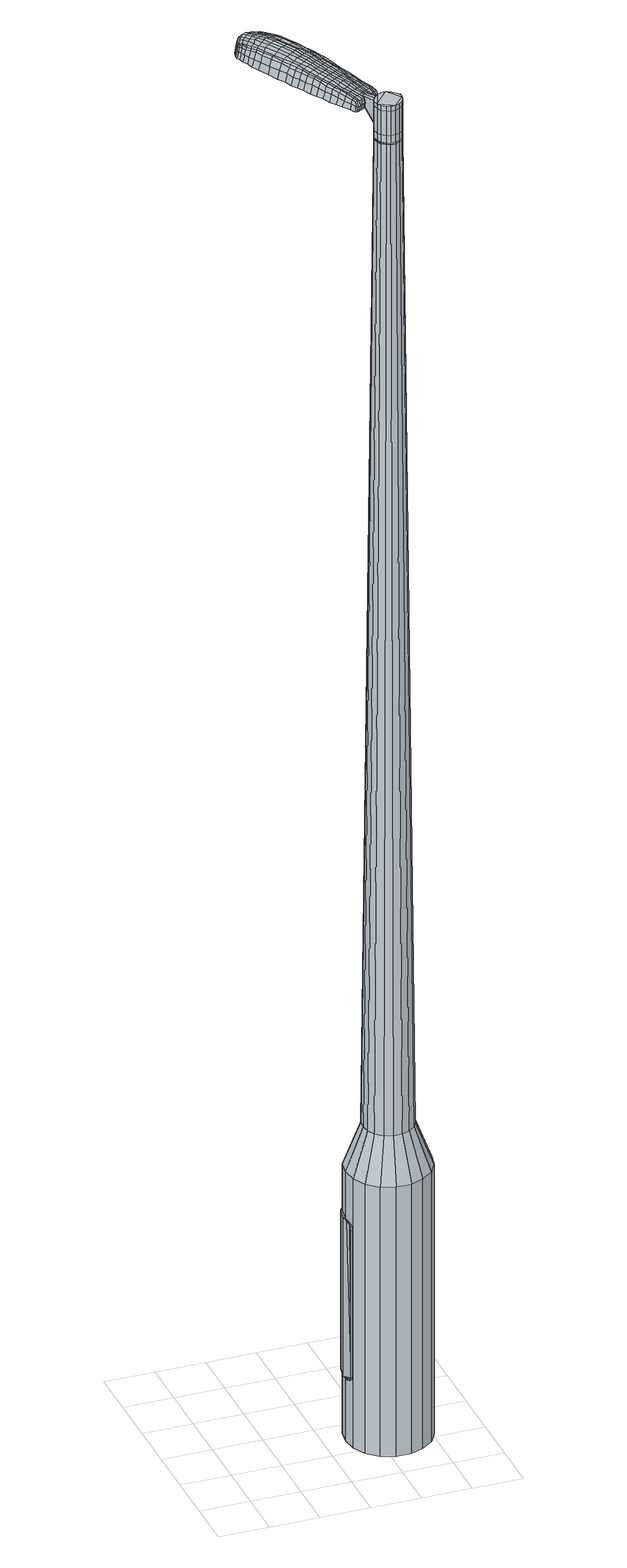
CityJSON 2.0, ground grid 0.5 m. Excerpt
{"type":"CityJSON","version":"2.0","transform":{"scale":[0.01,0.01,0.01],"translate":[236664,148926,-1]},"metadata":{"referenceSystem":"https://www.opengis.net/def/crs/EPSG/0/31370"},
"CityObjects":{
"object1":{"type":"GenericCityObject","attributes":{"cluster":231,"mean_distance_to_centroid":0.297,"new_centroid_x":236665.65,"new_centroid_y":148926.7,"mean_distance_to_camera":7.04,"H1":52.3,"H2":23.34,"Z_final":110.68,"cluster2":-1,"proj_x":236666.98,"proj_y":148925.96,"id_line":81395,"bearing_l":29,"distance":1.52,"orientation":"left","G_obj":119},"geometry":[{"type":"MultiSurface","lod":"2","boundaries":[[[0,1,2,3]],[[1,4,5,2]],[[4,6,7,5]],[[6,8,9,7]],[[8,10,11,9]],[[10,12,13,11]],[[12,14,15,13]],[[14,16,17,15]],[[16,18,19,17]],[[18,20,21,19]],[[20,22,23,21]],[[22,24,25,23]],[[24,26,27,25]],[[26,28,29,27]],[[28,30,31,29]],[[30,32,33,31]],[[32,34,35,33]],[[34,0,3,35]],[[36,37,38,39]],[[38,40,41,42]],[[41,43,42]],[[42,44,45,46]],[[45,47,46]],[[46,48,49,50]],[[49,51,50]],[[42,46,50,38]],[[50,52,39,38]],[[53,36,39]],[[2,5,7,35]],[[7,9,11,15]],[[11,13,15]],[[15,17,19,23]],[[19,21,23]],[[23,25,27,31]],[[27,29,31]],[[15,23,31,7]],[[31,33,35,7]],[[3,2,35]],[[1,0,54,55]],[[0,34,56,54]],[[34,32,57,56]],[[32,30,58,57]],[[30,28,59,58]],[[28,26,60,59]],[[26,24,61,60]],[[24,22,62,61]],[[22,20,63,62]],[[20,18,64,63]],[[18,16,65,64]],[[16,14,66,65]],[[14,12,67,66]],[[12,10,68,67]],[[10,8,69,68]],[[8,6,70,69]],[[6,4,71,70]],[[4,1,55,71]],[[55,54,72,73]],[[54,56,74,72]],[[56,57,75,74]],[[57,58,76,75]],[[58,59,77,76]],[[59,60,78,77]],[[60,61,79,78]],[[61,62,80,79]],[[62,63,81,80]],[[63,64,82,81]],[[64,65,83,82]],[[65,66,84,83]],[[66,67,85,84]],[[67,68,86,85]],[[68,69,87,86]],[[69,70,88,87]],[[70,71,89,88]],[[71,55,73,89]],[[90,91,92,93]],[[74,94,91,90]],[[95,96,94,74]],[[97,98,96,95]],[[99,100,98,97]],[[101,102,100,99]],[[103,104,102,101]],[[105,106,104,103]],[[107,108,106,105]],[[82,109,108,107]],[[83,110,109,82]],[[84,111,110,83]],[[85,112,111,84]],[[113,114,112,85]],[[87,115,114,113]],[[88,116,115,87]],[[117,118,116,88]],[[93,92,118,117]],[[119,120,121,122]],[[123,119,122,124]],[[125,123,124,126]],[[127,125,126,128]],[[129,127,128,130]],[[131,129,130,132]],[[133,131,132,134]],[[135,133,134,136]],[[137,135,136,138]],[[139,137,138,140]],[[141,139,140,142]],[[143,141,142,144]],[[145,143,144,146]],[[147,145,146,148]],[[149,147,148,150]],[[151,149,150,152]],[[73,72,90,93]],[[72,74,90]],[[75,95,74]],[[75,76,97,95]],[[76,77,99,97]],[[77,78,101,99]],[[78,79,103,101]],[[79,80,105,103]],[[80,81,107,105]],[[81,82,107]],[[86,113,85]],[[86,87,113]],[[89,117,88]],[[89,73,93,117]],[[153,154,92,91]],[[154,155,118,92]],[[155,116,118]],[[156,114,115]],[[156,112,114]],[[157,108,109]],[[157,158,106,108]],[[158,159,104,106]],[[159,160,102,104]],[[160,161,100,102]],[[161,162,98,100]],[[162,163,96,98]],[[163,94,96]],[[153,91,94]],[[39,52,151,164]],[[154,153,165,152]],[[53,39,164,120]],[[153,94,121,165]],[[36,53,120,119]],[[94,163,122,121]],[[37,36,119,123]],[[163,162,124,122]],[[38,37,123,125]],[[162,161,126,124]],[[40,38,125,127]],[[161,160,128,126]],[[41,40,127,129]],[[160,159,130,128]],[[43,41,129,131]],[[159,158,132,130]],[[42,43,131,133]],[[158,157,134,132]],[[44,42,133,135]],[[157,109,136,134]],[[45,44,135,137]],[[109,110,138,136]],[[47,45,137,139]],[[110,111,140,138]],[[46,47,139,141]],[[111,112,142,140]],[[48,46,141,143]],[[112,156,144,142]],[[49,48,143,145]],[[156,115,146,144]],[[51,49,145,147]],[[115,116,148,146]],[[50,51,147,149]],[[116,155,150,148]],[[52,50,149,151]],[[155,154,152,150]],[[151,152,166,167]],[[152,165,168,166]],[[165,121,169,168]],[[121,120,170,169]],[[120,164,171,170]],[[164,151,167,171]],[[172,173,174,175]],[[176,172,175,177]],[[172,176,178,179]],[[173,172,179,180]],[[181,182,183,184]],[[185,181,184,186]],[[181,185,187,188]],[[182,181,188,189]],[[190,191,192,193]],[[194,190,193,195]],[[190,194,196,197]],[[191,190,197,198]],[[199,200,201,202]],[[203,199,202,204]],[[199,203,205,206]],[[200,199,206,207]],[[208,209,210,211]],[[212,208,211,213]],[[208,212,214,215]],[[209,208,215,216]],[[217,218,219,220]],[[221,217,220,222]],[[217,221,223,224]],[[218,217,224,225]],[[226,227,228,229]],[[218,226,229,219]],[[226,218,225,230]],[[227,226,230,231]],[[232,233,234,235]],[[227,232,235,228]],[[232,227,231,236]],[[233,232,236,237]],[[238,176,177,239]],[[233,238,239,234]],[[238,233,237,240]],[[176,238,240,178]],[[241,242,243,244]],[[245,241,244,246]],[[241,245,247,248]],[[242,241,248,249]],[[250,251,252,253]],[[242,250,253,243]],[[250,242,249,254]],[[251,250,254,255]],[[256,257,258,259]],[[251,256,259,252]],[[256,251,255,260]],[[257,256,260,261]],[[262,263,264,265]],[[257,262,265,258]],[[262,257,261,266]],[[263,262,266,267]],[[268,173,180,269]],[[263,268,269,264]],[[268,263,267,270]],[[173,268,270,174]],[[271,272,273,274]],[[275,271,274,276]],[[271,275,277,278]],[[272,271,278,279]],[[280,281,282,283]],[[272,280,283,273]],[[280,272,279,284]],[[281,280,284,285]],[[286,287,288,289]],[[281,286,289,282]],[[286,281,285,290]],[[287,286,290,291]],[[292,185,186,293]],[[287,292,293,288]],[[292,287,291,294]],[[185,292,294,187]],[[295,296,297,298]],[[299,295,298,300]],[[295,299,301,302]],[[296,295,302,303]],[[304,305,306,307]],[[296,304,307,297]],[[304,296,303,308]],[[305,304,308,309]],[[310,311,312,313]],[[305,310,313,306]],[[310,305,309,314]],[[311,310,314,315]],[[316,317,318,319]],[[311,316,319,312]],[[316,311,315,320]],[[317,316,320,321]],[[322,182,189,323]],[[317,322,323,318]],[[322,317,321,324]],[[182,322,324,183]],[[325,211,210,326]],[[327,325,326,328]],[[325,327,329,330]],[[211,325,330,213]],[[331,327,328,332]],[[333,331,332,334]],[[331,333,335,336]],[[327,331,336,329]],[[337,333,334,338]],[[339,337,338,340]],[[337,339,341,342]],[[333,337,342,335]],[[343,339,340,344]],[[345,343,344,346]],[[343,345,347,348]],[[339,343,348,341]],[[349,345,346,350]],[[200,349,350,201]],[[349,200,207,351]],[[345,349,351,347]],[[352,353,198,197]],[[354,352,197,196]],[[352,354,355,356]],[[353,352,356,357]],[[358,359,357,356]],[[360,358,356,355]],[[358,360,361,362]],[[359,358,362,363]],[[364,365,363,362]],[[366,364,362,361]],[[364,366,367,368]],[[365,364,368,369]],[[370,371,369,368]],[[372,370,368,367]],[[370,372,205,203]],[[371,370,203,204]],[[373,374,375,376]],[[275,373,376,277]],[[373,275,276,377]],[[374,373,377,378]],[[379,194,195,380]],[[374,379,380,375]],[[379,374,378,381]],[[194,379,381,196]],[[382,383,384,385]],[[221,382,385,223]],[[382,221,222,386]],[[383,382,386,387]],[[388,389,390,391]],[[383,388,391,384]],[[388,383,387,392]],[[389,388,392,393]],[[394,191,198,395]],[[389,394,395,390]],[[394,389,393,396]],[[191,394,396,192]],[[397,398,399,400]],[[179,397,400,180]],[[397,179,178,401]],[[398,397,401,402]],[[403,404,405,406]],[[398,403,406,399]],[[403,398,402,407]],[[404,403,407,408]],[[409,202,201,410]],[[404,409,410,405]],[[409,404,408,411]],[[202,409,411,204]],[[412,413,414,415]],[[184,412,415,186]],[[412,184,183,416]],[[413,412,416,417]],[[418,206,205,419]],[[413,418,419,414]],[[418,413,417,420]],[[206,418,420,207]],[[421,422,423,424]],[[299,421,424,301]],[[421,299,300,425]],[[422,421,425,426]],[[427,212,213,428]],[[422,427,428,423]],[[427,422,426,429]],[[212,427,429,214]],[[430,431,432,433]],[[245,430,433,247]],[[430,245,246,434]],[[431,430,434,435]],[[436,437,438,439]],[[431,436,439,432]],[[436,431,435,440]],[[437,436,440,441]],[[442,209,216,443]],[[437,442,443,438]],[[442,437,441,444]],[[209,442,444,210]],[[445,446,435,434]],[[244,445,434,246]],[[445,244,243,447]],[[446,445,447,448]],[[449,450,441,440]],[[446,449,440,435]],[[449,446,448,451]],[[450,449,451,452]],[[453,326,210,444]],[[450,453,444,441]],[[453,450,452,454]],[[326,453,454,328]],[[455,456,457,458]],[[302,455,458,303]],[[455,302,301,424]],[[456,455,424,423]],[[459,330,329,460]],[[456,459,460,457]],[[459,456,423,428]],[[330,459,428,213]],[[461,462,448,447]],[[253,461,447,243]],[[461,253,252,463]],[[462,461,463,464]],[[465,466,452,451]],[[462,465,451,448]],[[465,462,464,467]],[[466,465,467,468]],[[469,332,328,454]],[[466,469,454,452]],[[469,466,468,470]],[[332,469,470,334]],[[471,472,473,474]],[[308,471,474,309]],[[471,308,303,458]],[[472,471,458,457]],[[475,336,335,476]],[[472,475,476,473]],[[475,472,457,460]],[[336,475,460,329]],[[477,478,464,463]],[[259,477,463,252]],[[477,259,258,479]],[[478,477,479,480]],[[481,482,468,467]],[[478,481,467,464]],[[481,478,480,483]],[[482,481,483,484]],[[485,338,334,470]],[[482,485,470,468]],[[485,482,484,486]],[[338,485,486,340]],[[487,488,489,490]],[[314,487,490,315]],[[487,314,309,474]],[[488,487,474,473]],[[491,342,341,492]],[[488,491,492,489]],[[491,488,473,476]],[[342,491,476,335]],[[493,494,480,479]],[[265,493,479,258]],[[493,265,264,495]],[[494,493,495,496]],[[497,498,484,483]],[[494,497,483,480]],[[497,494,496,499]],[[498,497,499,500]],[[501,344,340,486]],[[498,501,486,484]],[[501,498,500,502]],[[344,501,502,346]],[[503,504,505,506]],[[320,503,506,321]],[[503,320,315,490]],[[504,503,490,489]],[[507,348,347,508]],[[504,507,508,505]],[[507,504,489,492]],[[348,507,492,341]],[[509,510,496,495]],[[269,509,495,264]],[[509,269,180,400]],[[510,509,400,399]],[[511,512,500,499]],[[510,511,499,496]],[[511,510,399,406]],[[512,511,406,405]],[[513,350,346,502]],[[512,513,502,500]],[[513,512,405,410]],[[350,513,410,201]],[[514,515,417,416]],[[324,514,416,183]],[[514,324,321,506]],[[515,514,506,505]],[[516,351,207,420]],[[515,516,420,417]],[[516,515,505,508]],[[351,516,508,347]],[[517,518,378,377]],[[274,517,377,276]],[[517,274,273,519]],[[518,517,519,520]],[[521,354,196,381]],[[518,521,381,378]],[[521,518,520,522]],[[354,521,522,355]],[[523,524,525,526]],[[224,523,526,225]],[[523,224,223,385]],[[524,523,385,384]],[[527,528,529,530]],[[524,527,530,525]],[[527,524,384,391]],[[528,527,391,390]],[[531,353,357,532]],[[528,531,532,529]],[[531,528,390,395]],[[353,531,395,198]],[[533,534,520,519]],[[283,533,519,273]],[[533,283,282,535]],[[534,533,535,536]],[[537,360,355,522]],[[534,537,522,520]],[[537,534,536,538]],[[360,537,538,361]],[[539,540,541,542]],[[230,539,542,231]],[[539,230,225,526]],[[540,539,526,525]],[[543,544,545,546]],[[540,543,546,541]],[[543,540,525,530]],[[544,543,530,529]],[[547,359,363,548]],[[544,547,548,545]],[[547,544,529,532]],[[359,547,532,357]],[[549,550,536,535]],[[289,549,535,282]],[[549,289,288,551]],[[550,549,551,552]],[[553,366,361,538]],[[550,553,538,536]],[[553,550,552,554]],[[366,553,554,367]],[[555,556,557,558]],[[236,555,558,237]],[[555,236,231,542]],[[556,555,542,541]],[[559,560,561,562]],[[556,559,562,557]],[[559,556,541,546]],[[560,559,546,545]],[[563,365,369,564]],[[560,563,564,561]],[[563,560,545,548]],[[365,563,548,363]],[[565,566,552,551]],[[293,565,551,288]],[[565,293,186,415]],[[566,565,415,414]],[[567,372,367,554]],[[566,567,554,552]],[[567,566,414,419]],[[372,567,419,205]],[[568,569,402,401]],[[240,568,401,178]],[[568,240,237,558]],[[569,568,558,557]],[[570,571,408,407]],[[569,570,407,402]],[[570,569,557,562]],[[571,570,562,561]],[[572,371,204,411]],[[571,572,411,408]],[[572,571,561,564]],[[371,572,564,369]],[[573,574,575,576]],[[576,575,577,578]],[[579,577,575,580]],[[580,575,574,581]],[[582,583,584,585]],[[585,584,586,587]],[[588,586,584,589]],[[589,584,583,590]],[[591,592,593,594]],[[594,593,595,596]],[[597,595,593,598]],[[598,593,592,599]],[[600,601,602,603]],[[603,602,604,605]],[[606,604,602,607]],[[607,602,601,608]],[[609,610,611,612]],[[612,611,613,614]],[[615,613,611,616]],[[616,611,610,617]],[[618,619,620,621]],[[621,620,622,623]],[[624,622,620,625]],[[625,620,619,626]],[[627,628,629,630]],[[630,629,619,618]],[[626,619,629,631]],[[631,629,628,632]],[[633,634,635,636]],[[636,635,628,627]],[[632,628,635,637]],[[637,635,634,638]],[[578,577,639,640]],[[640,639,634,633]],[[638,634,639,641]],[[641,639,577,579]],[[642,643,644,645]],[[645,644,646,647]],[[648,646,644,649]],[[649,644,643,650]],[[651,652,653,654]],[[654,653,643,642]],[[650,643,653,655]],[[655,653,652,656]],[[657,658,659,660]],[[660,659,652,651]],[[656,652,659,661]],[[661,659,658,662]],[[663,664,665,666]],[[666,665,658,657]],[[662,658,665,667]],[[667,665,664,668]],[[581,574,669,670]],[[670,669,664,663]],[[668,664,669,671]],[[671,669,574,573]],[[672,673,674,675]],[[675,674,676,677]],[[678,676,674,679]],[[679,674,673,680]],[[681,682,683,684]],[[684,683,673,672]],[[680,673,683,685]],[[685,683,682,686]],[[687,688,689,690]],[[690,689,682,681]],[[686,682,689,691]],[[691,689,688,692]],[[587,586,693,694]],[[694,693,688,687]],[[692,688,693,695]],[[695,693,586,588]],[[696,697,698,699]],[[699,698,700,701]],[[702,700,698,703]],[[703,698,697,704]],[[705,706,707,708]],[[708,707,697,696]],[[704,697,707,709]],[[709,707,706,710]],[[711,712,713,714]],[[714,713,706,705]],[[710,706,713,715]],[[715,713,712,716]],[[717,718,719,720]],[[720,719,712,711]],[[716,712,719,721]],[[721,719,718,722]],[[590,583,723,724]],[[724,723,718,717]],[[722,718,723,725]],[[725,723,583,582]],[[609,612,726,727]],[[727,726,728,729]],[[730,728,726,731]],[[731,726,612,614]],[[729,728,732,733]],[[733,732,734,735]],[[736,734,732,737]],[[737,732,728,730]],[[735,734,738,739]],[[739,738,740,741]],[[742,740,738,743]],[[743,738,734,736]],[[741,740,744,745]],[[745,744,746,747]],[[748,746,744,749]],[[749,744,740,742]],[[747,746,750,751]],[[751,750,601,600]],[[608,601,750,752]],[[752,750,746,748]],[[599,753,754,598]],[[598,754,755,597]],[[756,755,754,757]],[[757,754,753,758]],[[758,759,760,757]],[[757,760,761,756]],[[762,761,760,763]],[[763,760,759,764]],[[764,765,766,763]],[[763,766,767,762]],[[768,767,766,769]],[[769,766,765,770]],[[770,771,772,769]],[[769,772,773,768]],[[606,773,772,604]],[[604,772,771,605]],[[774,775,776,777]],[[777,776,676,678]],[[677,676,776,778]],[[778,776,775,779]],[[596,595,780,781]],[[781,780,775,774]],[[779,775,780,782]],[[782,780,595,597]],[[783,784,785,786]],[[786,785,622,624]],[[623,622,785,787]],[[787,785,784,788]],[[789,790,791,792]],[[792,791,784,783]],[[788,784,791,793]],[[793,791,790,794]],[[599,592,795,796]],[[796,795,790,789]],[[794,790,795,797]],[[797,795,592,591]],[[798,799,800,801]],[[801,800,580,581]],[[579,580,800,802]],[[802,800,799,803]],[[804,805,806,807]],[[807,806,799,798]],[[803,799,806,808]],[[808,806,805,809]],[[600,603,810,811]],[[811,810,805,804]],[[809,805,810,812]],[[812,810,603,605]],[[813,814,815,816]],[[816,815,585,587]],[[582,585,815,817]],[[817,815,814,818]],[[606,607,819,820]],[[820,819,814,813]],[[818,814,819,821]],[[821,819,607,608]],[[822,823,824,825]],[[825,824,700,702]],[[701,700,824,826]],[[826,824,823,827]],[[614,613,828,829]],[[829,828,823,822]],[[827,823,828,830]],[[830,828,613,615]],[[831,832,833,834]],[[834,833,646,648]],[[647,646,833,835]],[[835,833,832,836]],[[837,838,839,840]],[[840,839,832,831]],[[836,832,839,841]],[[841,839,838,842]],[[617,610,843,844]],[[844,843,838,837]],[[842,838,843,845]],[[845,843,610,609]],[[836,846,847,835]],[[835,847,645,647]],[[642,645,847,848]],[[847,846,848]],[[842,849,850,841]],[[841,850,846,836]],[[848,846,850,851]],[[851,850,849,852]],[[609,727,853,845]],[[845,853,849,842]],[[852,849,853,854]],[[854,853,727,729]],[[855,856,857,858]],[[858,857,703,704]],[[702,703,857,825]],[[825,857,856,822]],[[730,731,859,860]],[[860,859,856,855]],[[822,856,859,829]],[[829,859,731,614]],[[861,862,848]],[[848,862,654,642]],[[651,654,862,863]],[[863,862,861,864]],[[852,865,866,851]],[[851,866,861,848]],[[864,861,866,867]],[[867,866,865,868]],[[729,733,869,854]],[[854,869,865,852]],[[868,865,869,870]],[[870,869,733,735]],[[871,872,873,874]],[[874,873,709,710]],[[704,709,873,858]],[[858,873,872,855]],[[736,737,875,876]],[[876,875,872,871]],[[855,872,875,860]],[[860,875,737,730]],[[864,877,863]],[[863,877,660,651]],[[657,660,877,878]],[[878,877,879]],[[868,880,881,867]],[[867,881,877,864]],[[879,877,881,882]],[[882,881,880,883]],[[735,739,884,870]],[[870,884,880,868]],[[883,880,884,885]],[[885,884,739,741]],[[886,887,888,889]],[[889,888,715,716]],[[710,715,888,874]],[[874,888,887,871]],[[742,743,890,891]],[[891,890,887,886]],[[871,887,890,876]],[[876,890,743,736]],[[879,892,893,878]],[[878,893,666,657]],[[663,666,893,894]],[[894,893,892,895]],[[883,896,897,882]],[[882,897,892,879]],[[895,892,897,898]],[[898,897,896,899]],[[741,745,900,885]],[[885,900,896,883]],[[899,896,900,901]],[[901,900,745,747]],[[902,903,904,905]],[[905,904,721,722]],[[716,721,904,889]],[[889,904,903,886]],[[748,749,906,907]],[[907,906,903,902]],[[886,903,906,891]],[[891,906,749,742]],[[895,908,909,894]],[[894,909,670,663]],[[581,670,909,801]],[[801,909,908,798]],[[899,910,911,898]],[[898,911,908,895]],[[798,908,911,807]],[[807,911,910,804]],[[747,751,912,901]],[[901,912,910,899]],[[804,910,912,811]],[[811,912,751,600]],[[818,913,914,817]],[[817,914,725,582]],[[722,725,914,905]],[[905,914,913,902]],[[608,752,915,821]],[[821,915,913,818]],[[902,913,915,907]],[[907,915,752,748]],[[779,916,917,778]],[[778,917,675,677]],[[672,675,917,918]],[[918,917,916,919]],[[597,755,920,782]],[[782,920,916,779]],[[919,916,920,921]],[[921,920,755,756]],[[922,923,924,925]],[[925,924,625,626]],[[624,625,924,786]],[[786,924,923,783]],[[926,927,928,929]],[[929,928,923,922]],[[783,923,928,792]],[[792,928,927,789]],[[758,753,930,931]],[[931,930,927,926]],[[789,927,930,796]],[[796,930,753,599]],[[919,932,933,918]],[[918,933,684,672]],[[681,684,933,934]],[[934,933,932,935]],[[756,761,936,921]],[[921,936,932,919]],[[935,932,936,937]],[[937,936,761,762]],[[938,939,940,941]],[[941,940,631,632]],[[626,631,940,925]],[[925,940,939,922]],[[942,943,944,945]],[[945,944,939,938]],[[922,939,944,929]],[[929,944,943,926]],[[764,759,946,947]],[[947,946,943,942]],[[926,943,946,931]],[[931,946,759,758]],[[935,948,949,934]],[[934,949,690,681]],[[687,690,949,950]],[[950,949,948,951]],[[762,767,952,937]],[[937,952,948,935]],[[951,948,952,953]],[[953,952,767,768]],[[954,955,956,957]],[[957,956,637,638]],[[632,637,956,941]],[[941,956,955,938]],[[958,959,960,961]],[[961,960,955,954]],[[938,955,960,945]],[[945,960,959,942]],[[770,765,962,963]],[[963,962,959,958]],[[942,959,962,947]],[[947,962,765,764]],[[951,964,965,950]],[[950,965,694,687]],[[587,694,965,816]],[[816,965,964,813]],[[768,773,966,953]],[[953,966,964,951]],[[813,964,966,820]],[[820,966,773,606]],[[803,967,968,802]],[[802,968,641,579]],[[638,641,968,957]],[[957,968,967,954]],[[809,969,970,808]],[[808,970,967,803]],[[954,967,970,961]],[[961,970,969,958]],[[605,771,971,812]],[[812,971,969,809]],[[958,969,971,963]],[[963,971,771,770]],[[573,576,175,174]],[[576,578,177,175]],[[588,589,188,187]],[[589,590,189,188]],[[591,594,193,192]],[[594,596,195,193]],[[615,616,215,214]],[[616,617,216,215]],[[618,621,220,219]],[[621,623,222,220]],[[627,630,229,228]],[[630,618,219,229]],[[633,636,235,234]],[[636,627,228,235]],[[578,640,239,177]],[[640,633,234,239]],[[648,649,248,247]],[[649,650,249,248]],[[650,655,254,249]],[[655,656,255,254]],[[656,661,260,255]],[[661,662,261,260]],[[662,667,266,261]],[[667,668,267,266]],[[668,671,270,267]],[[671,573,174,270]],[[678,679,278,277]],[[679,680,279,278]],[[680,685,284,279]],[[685,686,285,284]],[[686,691,290,285]],[[691,692,291,290]],[[692,695,294,291]],[[695,588,187,294]],[[696,699,298,297]],[[699,701,300,298]],[[705,708,307,306]],[[708,696,297,307]],[[711,714,313,312]],[[714,705,306,313]],[[717,720,319,318]],[[720,711,312,319]],[[590,724,323,189]],[[724,717,318,323]],[[774,777,376,375]],[[777,678,277,376]],[[596,781,380,195]],[[781,774,375,380]],[[623,787,386,222]],[[787,788,387,386]],[[788,793,392,387]],[[793,794,393,392]],[[794,797,396,393]],[[797,591,192,396]],[[701,826,425,300]],[[826,827,426,425]],[[827,830,429,426]],[[830,615,214,429]],[[831,834,433,432]],[[834,648,247,433]],[[837,840,439,438]],[[840,831,432,439]],[[617,844,443,216]],[[844,837,438,443]],[[972,973,974,975]],[[976,977,975,974]],[[978,979,980,981]],[[982,983,984,985]],[[973,986,987,974]],[[988,976,974,987]],[[989,978,981,990]],[[991,992,983,982]],[[986,993,994,987]],[[994,995,988,987]],[[996,989,990,997]],[[998,992,991,999]],[[993,1000,1001,994]],[[1001,1002,995,994]],[[1003,996,997,1004]],[[1005,998,999,1006]],[[1007,1008,1009,1010]],[[1011,1012,1008,1007]],[[1011,1013,1014,1012]],[[1013,1015,1016,1014]],[[1017,1018,1019,1020]],[[1021,1022,1018,1017]],[[1023,1024,1022,1021]],[[1025,1026,1024,1023]],[[1020,1009,1008,1017]],[[1017,1008,1012,1021]],[[1012,1014,1023,1021]],[[1014,1016,1025,1023]],[[981,980,977,976]],[[990,981,976,988]],[[995,997,990,988]],[[1002,1004,997,995]],[[982,985,979,978]],[[991,982,978,989]],[[999,991,989,996]],[[1006,999,996,1003]],[[983,1007,1010,984]],[[992,1011,1007,983]],[[1013,1011,992,998]],[[1015,1013,998,1005]],[[1027,1028,1029,1030]],[[1029,1031,1032,1033]],[[1029,1033,1034,1035]],[[1029,1035,1030]],[[1036,1027,1030,1037]],[[1038,1037,1030,1039]],[[1040,1039,1030]],[[1041,1029,1028,1042]],[[1043,1041,1042,1044]],[[1045,1043,1044,1046]],[[1047,1045,1046,1048]],[[1049,1047,1048,1050]],[[1050,1051,1052,1053]],[[1050,1053,1054,1055]],[[1050,1055,1056,1057]],[[1056,1058,1059,1060]],[[1056,1060,1061,1062]],[[1056,1062,1057]],[[1050,1057,1049]],[[1063,1064,1028,1027]],[[1065,1066,1031,1029]],[[1067,1068,1040,1030]],[[1064,1069,1042,1028]],[[1070,1065,1029,1041]],[[1069,1071,1044,1042]],[[1072,1070,1041,1043]],[[1071,1073,1046,1044]],[[1074,1072,1043,1045]],[[1073,1075,1048,1046]],[[1076,1074,1045,1047]],[[1075,1077,1050,1048]],[[1078,1076,1047,1049]],[[1077,1079,1051,1050]],[[1080,1081,1058,1056]],[[1082,1078,1049,1057]],[[1052,1051,1079,1083]],[[1053,1052,1083,1084]],[[1054,1053,1084,1085]],[[1055,1054,1085,1086]],[[1056,1055,1086,1080]],[[1087,1063,1027,1036]],[[1088,1087,1036,1037]],[[1089,1088,1037,1038]],[[1090,1089,1038,1039]],[[1068,1090,1039,1040]],[[1032,1031,1066,1091]],[[1059,1058,1081,1092]],[[1033,1032,1091,1093]],[[1034,1033,1093,1094]],[[1035,1034,1094,1095]],[[1030,1035,1095,1067]],[[1060,1059,1092,1096]],[[1061,1060,1096,1097]],[[1062,1061,1097,1098]],[[1057,1062,1098,1082]]]}]}
},
"vertices":[
[142,108,384],[156,112,384],[156,112,96],[142,108,96],[171,112,384],[171,112,96],[185,107,384],[185,107,96],[196,97,384],[196,97,96],[203,84,384],[203,84,96],[205,70,384],[205,70,96],[202,55,384],[202,55,96],[195,43,384],[195,43,96],[183,34,384],[183,34,96],[170,29,384],[170,29,96],[155,29,384],[155,29,96],[141,34,384],[141,34,96],[130,44,384],[130,44,96],[123,57,384],[123,57,96],[121,71,384],[121,71,96],[123,86,384],[123,86,96],[131,98,384],[131,98,96],[150,75,1524],[149,71,1524],[150,66,1524],[156,82,1524],[152,62,1524],[156,59,1524],[165,57,1524],[160,57,1524],[169,59,1524],[173,62,1524],[176,70,1524],[175,66,1524],[176,75,1524],[173,79,1524],[165,84,1524],[170,82,1524],[161,84,1524],[153,79,1524],[151,93,429],[159,95,429],[144,87,429],[139,80,429],[138,71,429],[139,62,429],[143,55,429],[150,49,429],[158,46,429],[167,46,429],[175,49,429],[182,54,429],[186,62,429],[188,70,429],[187,79,429],[182,86,429],[176,92,429],[168,95,429],[156,82,1483],[161,84,1483],[153,79,1483],[150,75,1483],[149,71,1483],[150,66,1483],[152,62,1483],[156,59,1483],[160,57,1483],[165,57,1483],[169,59,1483],[173,62,1483],[175,66,1483],[176,70,1483],[176,75,1483],[173,79,1483],[170,82,1483],[165,84,1483],[157,82,1483],[157,82,1485],[161,83,1485],[161,83,1483],[153,79,1485],[151,75,1483],[151,75,1485],[150,71,1483],[150,71,1485],[151,66,1483],[151,66,1485],[153,63,1483],[153,63,1485],[156,60,1483],[156,60,1485],[160,58,1483],[160,58,1485],[165,58,1483],[165,58,1485],[169,59,1485],[173,62,1485],[175,66,1485],[176,70,1485],[175,75,1483],[175,75,1485],[173,79,1485],[170,82,1485],[165,83,1483],[165,83,1485],[150,75,1519],[153,79,1519],[153,79,1493],[150,75,1493],[149,71,1519],[149,71,1493],[150,66,1519],[150,66,1493],[152,62,1519],[152,62,1493],[156,59,1519],[156,59,1493],[160,57,1519],[160,57,1493],[165,57,1519],[165,57,1493],[169,59,1519],[169,59,1493],[173,62,1519],[173,62,1493],[175,66,1519],[175,66,1493],[176,70,1519],[176,70,1493],[176,75,1519],[176,75,1493],[173,79,1519],[173,79,1493],[170,82,1519],[170,82,1493],[165,84,1519],[165,84,1493],[161,84,1519],[161,84,1493],[156,82,1485],[161,84,1485],[165,84,1485],[176,75,1485],[165,57,1485],[160,57,1485],[156,59,1485],[152,62,1485],[150,66,1485],[149,71,1485],[150,75,1485],[156,82,1519],[156,82,1493],[150,100,1513],[150,100,1518],[147,99,1513],[145,97,1513],[145,97,1518],[147,99,1518],[129,173,1519],[132,167,1518],[132,169,1509],[129,175,1510],[125,181,1519],[125,183,1510],[124,179,1526],[128,171,1525],[131,165,1525],[95,155,1519],[98,148,1518],[100,148,1525],[97,154,1525],[90,162,1519],[92,162,1526],[88,162,1510],[93,155,1510],[96,149,1509],[74,227,1519],[78,229,1519],[77,230,1513],[74,228,1513],[71,224,1519],[71,225,1513],[72,223,1524],[75,226,1524],[79,228,1524],[110,162,1530],[114,156,1529],[117,158,1529],[113,164,1530],[106,170,1531],[109,172,1531],[103,168,1530],[107,161,1530],[111,154,1529],[150,92,1512],[152,93,1512],[151,94,1517],[149,93,1517],[147,91,1512],[147,92,1517],[146,91,1506],[149,93,1506],[152,94,1506],[99,224,1519],[101,221,1519],[101,223,1512],[99,226,1512],[97,226,1518],[98,227,1512],[97,225,1522],[98,223,1523],[100,221,1524],[103,218,1519],[106,213,1519],[107,214,1512],[104,219,1512],[102,217,1524],[106,212,1525],[110,208,1519],[114,201,1519],[114,203,1511],[110,210,1511],[109,207,1526],[113,200,1526],[119,191,1519],[120,193,1510],[118,189,1526],[161,106,1513],[157,113,1513],[157,112,1518],[160,105,1517],[163,101,1512],[162,102,1516],[163,102,1506],[161,108,1507],[158,115,1507],[154,120,1514],[151,127,1515],[150,126,1520],[153,119,1519],[155,122,1507],[151,128,1507],[148,134,1515],[144,140,1516],[144,139,1522],[147,132,1521],[148,135,1508],[145,142,1508],[141,147,1517],[138,154,1517],[137,152,1524],[140,146,1523],[142,149,1508],[139,155,1509],[135,160,1518],[134,159,1524],[136,162,1509],[67,208,1519],[68,204,1519],[69,205,1524],[68,208,1523],[66,210,1518],[67,210,1522],[65,210,1512],[65,208,1512],[67,205,1512],[70,200,1519],[72,195,1519],[74,195,1525],[71,200,1524],[68,200,1512],[71,195,1512],[75,189,1519],[79,182,1519],[80,182,1526],[77,189,1526],[73,190,1511],[77,183,1511],[84,172,1519],[86,172,1526],[83,173,1510],[134,92,1513],[130,98,1513],[128,99,1507],[133,92,1507],[137,87,1512],[136,88,1506],[137,89,1516],[135,92,1517],[131,98,1518],[126,105,1514],[122,111,1515],[120,111,1507],[124,105,1507],[127,105,1519],[123,111,1520],[118,117,1515],[114,124,1516],[112,124,1508],[116,118,1508],[119,117,1521],[116,124,1522],[110,130,1517],[106,136,1517],[104,136,1509],[108,130,1508],[112,130,1523],[108,136,1524],[102,142,1518],[100,143,1509],[104,142,1524],[147,98,1519],[149,99,1519],[143,104,1520],[145,106,1520],[140,103,1520],[144,96,1519],[139,111,1522],[142,112,1522],[136,117,1523],[138,119,1523],[133,116,1523],[137,109,1521],[132,124,1524],[135,125,1524],[128,130,1525],[131,132,1525],[126,129,1525],[129,122,1524],[125,137,1526],[127,138,1526],[121,143,1527],[124,145,1527],[118,141,1527],[122,135,1526],[118,150,1528],[120,151,1528],[115,148,1528],[77,223,1527],[80,225,1527],[74,220,1526],[76,217,1527],[79,219,1528],[82,221,1528],[82,214,1529],[85,215,1529],[79,211,1528],[82,205,1530],[85,207,1530],[89,209,1530],[89,201,1531],[92,203,1531],[86,198,1530],[90,191,1531],[93,193,1531],[97,195,1531],[100,182,1531],[103,183,1531],[96,180,1531],[66,212,1518],[67,215,1519],[66,216,1513],[65,212,1513],[67,211,1523],[68,214,1523],[69,220,1519],[68,220,1513],[70,219,1524],[95,227,1518],[93,228,1518],[93,227,1523],[95,226,1523],[96,229,1513],[93,230,1513],[89,230,1519],[85,230,1519],[86,229,1524],[89,228,1523],[89,231,1513],[85,231,1513],[81,230,1519],[82,229,1524],[81,231,1513],[126,170,1528],[125,170,1528],[128,163,1528],[130,164,1527],[122,178,1528],[121,177,1529],[122,168,1529],[119,167,1530],[123,161,1529],[125,162,1528],[118,176,1529],[115,175,1530],[116,166,1530],[120,159,1529],[112,174,1531],[98,155,1528],[100,156,1529],[95,164,1529],[93,162,1528],[102,149,1527],[104,150,1528],[103,158,1529],[99,166,1530],[107,152,1528],[139,86,1512],[141,87,1512],[141,88,1517],[139,88,1517],[138,87,1506],[140,88,1506],[144,89,1512],[144,90,1517],[143,89,1506],[163,99,1512],[161,98,1512],[161,99,1506],[163,100,1506],[162,100,1517],[160,99,1517],[159,97,1512],[157,96,1512],[157,97,1506],[159,98,1506],[158,98,1517],[156,97,1517],[154,95,1512],[154,95,1506],[154,95,1517],[159,105,1519],[158,104,1519],[156,111,1520],[154,110,1520],[156,103,1519],[153,101,1519],[152,109,1520],[150,108,1520],[151,100,1519],[148,107,1520],[136,92,1519],[138,93,1519],[134,100,1520],[133,99,1520],[141,95,1519],[137,101,1520],[152,118,1521],[151,117,1521],[149,125,1522],[148,124,1522],[149,116,1521],[146,115,1521],[145,123,1522],[143,121,1523],[144,113,1522],[141,120,1523],[129,105,1521],[130,106,1521],[127,112,1522],[125,111,1522],[133,108,1521],[130,114,1522],[146,131,1523],[144,130,1523],[142,138,1524],[141,137,1524],[142,129,1523],[140,128,1524],[139,136,1525],[136,134,1525],[137,126,1524],[134,133,1525],[121,118,1523],[123,119,1523],[119,125,1524],[117,124,1524],[126,120,1524],[122,127,1525],[139,145,1525],[138,144,1525],[136,151,1526],[134,150,1526],[135,142,1526],[133,141,1526],[132,149,1527],[129,148,1527],[130,140,1526],[127,146,1527],[113,130,1525],[115,131,1525],[111,138,1526],[109,136,1526],[118,133,1526],[115,139,1527],[133,158,1527],[131,157,1527],[129,155,1527],[126,154,1528],[123,153,1528],[105,143,1527],[107,144,1527],[111,146,1528],[69,209,1525],[69,212,1525],[70,206,1526],[71,209,1526],[71,216,1526],[73,213,1527],[96,224,1525],[94,225,1525],[96,222,1526],[98,221,1525],[91,226,1525],[87,226,1526],[89,223,1527],[93,222,1526],[83,226,1526],[86,222,1527],[72,201,1526],[73,204,1527],[75,196,1527],[76,198,1528],[76,207,1528],[79,201,1529],[101,217,1526],[99,217,1527],[102,212,1528],[104,212,1527],[96,217,1527],[92,217,1528],[96,211,1529],[99,212,1528],[89,217,1528],[92,210,1530],[78,190,1528],[79,192,1529],[82,183,1528],[83,185,1529],[82,195,1529],[86,188,1530],[107,206,1528],[105,206,1528],[109,199,1529],[111,199,1528],[102,206,1529],[99,205,1530],[103,197,1530],[107,198,1530],[96,204,1530],[100,196,1531],[87,173,1529],[89,174,1529],[93,177,1530],[117,189,1528],[115,188,1529],[112,187,1530],[109,186,1530],[106,185,1531],[131,168,1509],[130,166,1518],[127,172,1518],[127,174,1509],[123,180,1519],[124,182,1510],[122,178,1525],[126,171,1525],[129,164,1525],[102,149,1525],[100,150,1518],[96,156,1518],[98,155,1525],[92,163,1519],[94,163,1525],[90,163,1510],[94,156,1509],[98,150,1509],[78,228,1513],[79,227,1519],[76,225,1519],[75,226,1513],[73,223,1519],[73,223,1513],[74,222,1524],[76,224,1524],[79,226,1524],[117,158,1528],[114,156,1528],[110,163,1529],[113,164,1529],[106,171,1529],[109,172,1529],[103,169,1529],[107,161,1529],[111,155,1528],[151,96,1516],[151,95,1512],[149,94,1512],[148,95,1516],[146,92,1512],[146,93,1516],[145,93,1506],[148,95,1506],[151,96,1506],[100,222,1512],[99,220,1519],[97,223,1518],[98,224,1512],[96,224,1518],[96,226,1512],[95,223,1522],[96,222,1523],[98,219,1523],[106,213,1512],[105,212,1519],[102,216,1519],[102,218,1512],[101,215,1524],[104,211,1525],[112,202,1511],[112,200,1519],[108,207,1519],[109,208,1511],[107,205,1525],[111,199,1526],[117,190,1519],[118,192,1510],[116,189,1526],[155,111,1518],[156,113,1513],[159,106,1513],[158,105,1517],[161,101,1512],[160,101,1515],[161,102,1506],[159,107,1506],[156,114,1507],[148,125,1520],[149,126,1514],[152,119,1514],[152,118,1519],[153,121,1507],[150,128,1507],[142,138,1522],[143,140,1516],[146,133,1515],[145,132,1521],[146,134,1508],[143,141,1508],[135,151,1523],[136,153,1517],[139,146,1516],[139,145,1522],[140,148,1508],[137,155,1508],[133,159,1517],[132,158,1524],[134,161,1509],[71,205,1523],[70,205,1519],[69,208,1518],[70,208,1523],[68,210,1518],[69,210,1522],[67,210,1512],[67,208,1512],[68,205,1512],[76,196,1525],[74,195,1519],[72,201,1519],[73,201,1524],[70,201,1512],[73,196,1512],[82,183,1526],[81,183,1519],[77,190,1519],[78,190,1525],[75,191,1511],[79,184,1511],[86,173,1519],[88,173,1526],[84,174,1510],[130,100,1507],[132,99,1513],[136,93,1513],[134,93,1506],[139,89,1512],[137,89,1506],[139,90,1515],[137,93,1517],[133,99,1518],[122,112,1507],[124,112,1514],[128,106,1514],[126,106,1507],[129,106,1519],[125,112,1520],[114,125,1508],[116,125,1516],[120,118,1515],[118,119,1508],[121,118,1521],[117,125,1522],[106,138,1508],[108,137,1517],[112,131,1516],[110,131,1508],[113,131,1522],[109,137,1523],[104,143,1517],[102,144,1509],[106,143,1524],[146,99,1518],[148,100,1518],[143,105,1519],[145,106,1519],[140,103,1519],[144,97,1518],[139,111,1520],[141,113,1520],[135,118,1521],[138,119,1521],[133,116,1521],[136,110,1520],[132,124,1523],[134,126,1523],[128,131,1524],[131,132,1524],[125,129,1524],[129,123,1523],[125,137,1525],[127,139,1525],[121,144,1526],[124,145,1526],[118,142,1526],[122,136,1525],[117,150,1527],[120,152,1527],[115,148,1527],[80,224,1526],[78,222,1526],[75,220,1525],[77,216,1526],[79,219,1526],[82,220,1526],[85,215,1528],[82,213,1528],[79,211,1527],[83,205,1528],[86,207,1529],[89,208,1529],[92,202,1530],[89,201,1530],[86,198,1529],[90,191,1530],[94,193,1530],[97,194,1530],[103,183,1530],[100,182,1530],[97,180,1530],[68,215,1513],[69,214,1518],[68,212,1518],[67,212,1512],[69,211,1523],[70,214,1523],[71,219,1519],[70,219,1513],[72,218,1523],[92,225,1523],[92,226,1518],[94,225,1518],[94,224,1523],[95,227,1512],[92,228,1512],[86,227,1523],[85,228,1519],[89,227,1519],[89,226,1523],[89,228,1513],[85,229,1513],[82,228,1519],[82,227,1524],[82,229,1513],[127,163,1527],[124,170,1527],[125,170,1527],[128,164,1526],[121,178,1527],[120,177,1528],[122,161,1528],[119,167,1528],[121,168,1528],[125,162,1527],[117,176,1528],[115,175,1529],[116,166,1529],[119,159,1528],[112,174,1529],[96,164,1528],[100,157,1527],[99,156,1527],[95,163,1527],[103,150,1526],[104,151,1527],[104,159,1528],[99,166,1528],[107,153,1527],[140,90,1516],[140,89,1512],[139,88,1512],[139,89,1516],[138,89,1506],[139,90,1506],[143,91,1512],[143,92,1516],[142,91,1506],[160,101,1506],[160,100,1512],[161,100,1512],[161,101,1506],[160,101,1516],[159,101,1516],[156,99,1506],[156,98,1512],[158,99,1512],[158,100,1506],[157,100,1516],[155,98,1516],[153,96,1512],[153,97,1506],[153,97,1516],[157,105,1518],[158,105,1518],[154,111,1519],[153,102,1518],[155,103,1518],[152,110,1519],[150,108,1519],[151,101,1518],[147,107,1519],[134,100,1519],[138,94,1518],[137,93,1518],[133,100,1519],[141,96,1518],[137,102,1519],[150,118,1520],[151,118,1520],[148,124,1521],[147,124,1521],[146,115,1520],[148,116,1520],[145,123,1521],[143,122,1521],[144,114,1520],[140,120,1521],[127,113,1521],[130,107,1520],[129,106,1520],[126,112,1521],[133,108,1520],[130,115,1521],[144,131,1522],[141,138,1523],[140,137,1523],[139,128,1522],[142,130,1522],[138,136,1523],[136,135,1524],[137,127,1523],[133,133,1524],[119,126,1523],[123,119,1522],[122,119,1522],[118,125,1523],[126,121,1522],[122,127,1523],[137,144,1524],[138,144,1524],[135,151,1525],[134,150,1525],[132,141,1525],[135,143,1524],[131,149,1525],[129,148,1526],[130,140,1525],[126,146,1526],[111,138,1525],[115,132,1524],[114,131,1524],[110,137,1525],[118,134,1524],[115,140,1525],[130,157,1526],[131,157,1526],[125,154,1527],[128,156,1526],[123,153,1527],[108,144,1526],[106,144,1526],[111,146,1526],[71,212,1524],[70,209,1524],[72,206,1525],[72,209,1525],[73,216,1525],[74,212,1525],[95,221,1525],[93,223,1524],[95,222,1524],[97,220,1525],[89,222,1526],[87,225,1525],[90,224,1524],[92,221,1525],[84,225,1525],[86,221,1526],[74,204,1526],[74,202,1526],[76,196,1526],[77,198,1527],[77,207,1526],[80,201,1527],[101,211,1527],[98,216,1526],[100,215,1526],[103,210,1526],[95,211,1528],[92,216,1527],[95,216,1526],[99,211,1527],[89,216,1527],[92,210,1528],[80,192,1527],[79,191,1527],[83,184,1527],[84,185,1528],[83,195,1528],[87,188,1529],[109,198,1528],[105,205,1527],[106,205,1527],[110,198,1527],[103,197,1529],[99,205,1529],[102,205,1528],[106,198,1528],[96,204,1529],[100,196,1530],[90,175,1528],[89,174,1528],[93,177,1529],[114,188,1528],[116,188,1528],[109,186,1529],[112,187,1529],[106,185,1530],[161,102,1508],[155,99,1508],[141,128,1509],[148,131,1509],[131,147,1510],[138,151,1510],[112,182,1512],[120,186,1512],[129,171,1511],[121,166,1511],[104,198,1513],[97,209,1514],[104,213,1514],[112,202,1513],[150,95,1508],[134,124,1509],[123,143,1510],[104,177,1512],[113,162,1511],[95,193,1513],[89,205,1514],[144,92,1508],[127,120,1509],[116,138,1510],[96,173,1512],[105,157,1511],[81,201,1514],[87,189,1513],[138,89,1508],[120,116,1509],[108,134,1510],[88,168,1512],[97,152,1511],[73,196,1514],[79,184,1513],[90,221,1514],[86,224,1514],[92,228,1514],[97,225,1514],[82,217,1514],[80,221,1514],[75,212,1514],[74,217,1514],[68,208,1514],[68,214,1514],[82,227,1515],[77,228,1515],[78,229,1515],[85,229,1515],[78,225,1515],[76,228,1515],[74,223,1515],[75,227,1515],[70,221,1515],[74,227,1515],[120,68,334],[119,73,334],[119,73,165],[121,58,171],[120,68,165],[120,65,165],[121,62,166],[121,60,167],[121,59,169],[120,65,334],[121,62,333],[121,60,332],[121,59,331],[121,58,328],[122,87,165],[122,87,334],[130,99,165],[130,99,334],[142,109,165],[142,109,334],[156,114,165],[156,114,334],[171,114,165],[171,114,334],[175,112,334],[178,111,334],[181,110,333],[183,109,332],[184,109,331],[185,109,328],[175,112,165],[185,109,171],[184,109,169],[183,109,167],[181,110,166],[178,111,165],[123,69,334],[122,73,334],[122,73,165],[123,69,165],[124,59,171],[124,59,328],[125,86,334],[125,86,165],[132,98,334],[132,98,165],[143,106,334],[143,106,165],[156,111,334],[156,111,165],[170,111,334],[170,111,165],[174,110,334],[184,106,328],[184,106,171],[174,110,165],[177,108,334],[180,107,333],[182,107,332],[183,106,331],[123,65,334],[124,62,333],[124,60,332],[124,59,331],[123,65,165],[183,106,169],[124,62,166],[124,60,167],[124,59,169],[182,107,167],[180,107,166],[177,108,165]
]}
